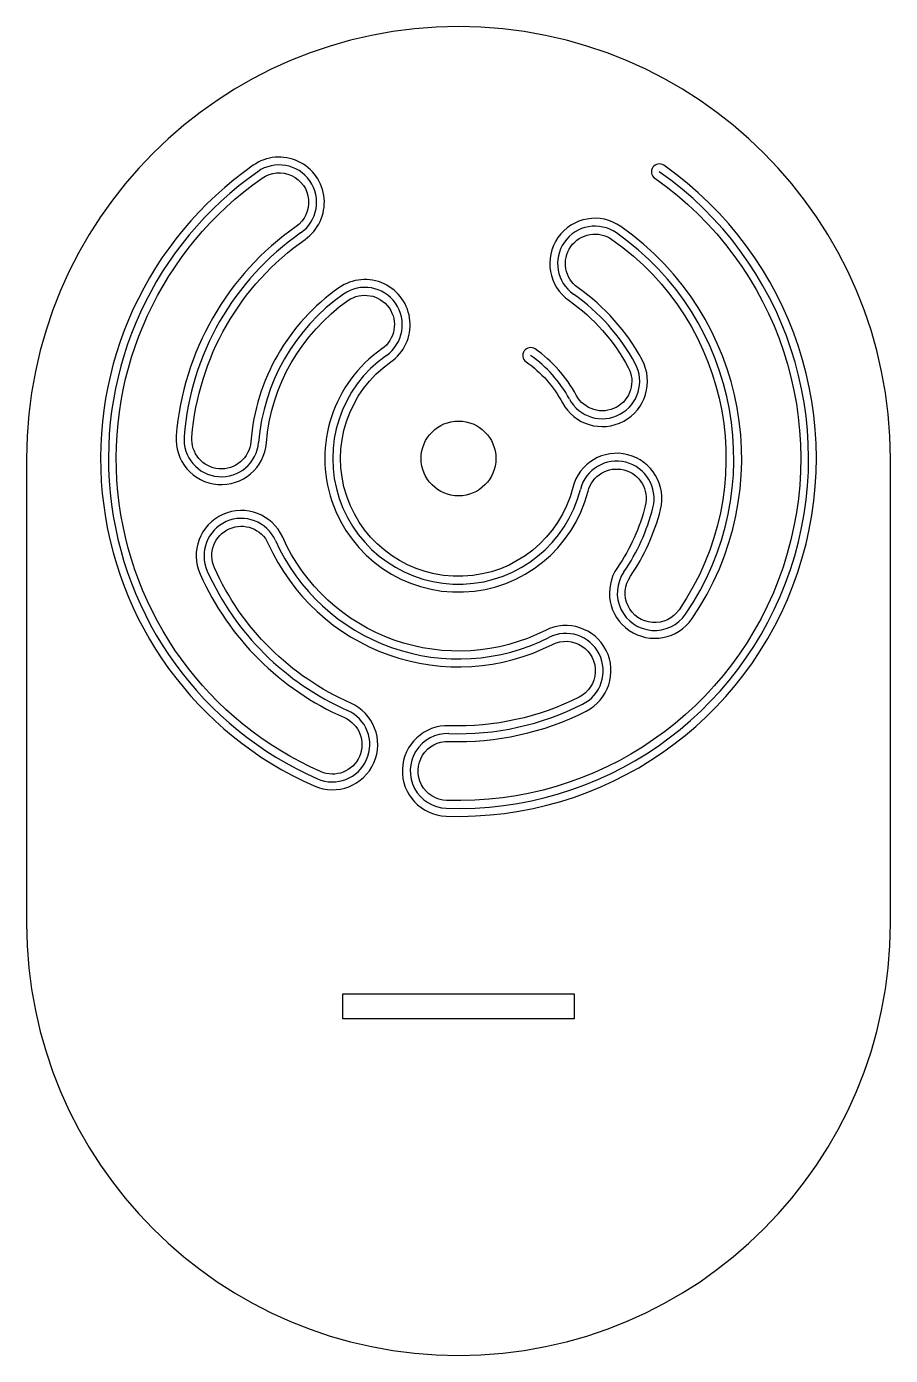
# Model space of a CAD drawing. Header units: inches. Extents: x -6.6 to 6.4, y -5.3 to 14.7.
import ezdxf

# ---------------------------------------------------------------- set-up
doc = ezdxf.new("R2010")
doc.units = ezdxf.units.IN
doc.layers.get('0').update_dxf_attribs({"linetype": 'CONTINUOUS'})

msp = doc.modelspace()

# ---------------------------------------------------------------- linework, layer by layer
for points in [[(-6.616, 1.183, 1), (6.384, 1.183), (6.384, 8.183, 1), (-6.616, 8.183)], [(-3.206, 12.595, 0.584535), (-2.287, 3.254, 1), (-1.738, 4.5, -0.185733), (-3.789, 6.537, -1), (-2.978, 6.9, 0.427863), (1.298, 5.384, -1), (1.699, 4.591, -0.126309), (-0.256, 4.161, 1), (-0.304, 2.8, 0.746698), (2.973, 12.595, 1), (2.838, 12.402, -0.746698), (-0.295, 3.036, -1), (-0.264, 3.925, 0.126309), (1.805, 4.38, 1), (1.191, 5.595, -0.427863), (-2.762, 6.997, 1), (-4.005, 6.44, 0.185733), (-1.834, 4.283, -1), (-2.192, 3.47, -0.584535), (-3.07, 12.402, -1), (-2.56, 11.674, 0.223524), (-4.364, 8.525, 1), (-3.007, 8.416, -0.223524), (-1.78, 10.559, -1), (-1.27, 9.831, 1.438551), (1.833, 7.689, -1), (2.695, 7.471, -0.088522), (2.275, 6.542, 1), (3.398, 5.772, 0.411428), (2.328, 11.674, 1), (1.547, 10.559, -0.117389), (2.439, 9.554, -1), (1.656, 9.134, 0.117389), (1.037, 9.831, 1), (0.902, 9.637, -0.117389), (1.448, 9.022, 1), (2.647, 9.666, 0.117389), (1.683, 10.752, -1), (2.193, 11.48, -0.411428), (3.203, 5.906, -1), (2.47, 6.409, 0.088522), (2.924, 7.413, 1), (1.604, 7.747, -1.438551), (-1.134, 9.637, 1), (-1.915, 10.752, 0.223524), (-3.242, 8.435, -1), (-4.128, 8.506, -0.223524), (-2.425, 11.48, 1)]]:
    msp.add_lwpolyline(points, format="xyb", close=True)
msp.add_lwpolyline([(-1.858, -0.25), (-1.858, 0.125), (1.626, 0.125), (1.626, -0.25)], close=True)
msp.add_circle((-0.116, 8.183), 0.563)
for centre, radius, start, end in [((-2.815, 12.038), 0.563, -55, 125), ((-0.116, 8.183), 5.268, 125, 246.2311), ((-0.116, 8.183), 5.268, -91.9944, 55), ((1.938, 11.116), 0.563, 55, 235), ((-0.116, 8.183), 4.143, 125, 175.3994), ((-0.116, 8.183), 4.143, -34.4545, 55), ((-0.116, 8.183), 3.018, 125, 175.3994), ((-1.525, 10.195), 0.563, -55, 125), ((-0.116, 8.183), 3.018, 28.2191, 55), ((-0.116, 8.183), 1.893, 125, 345.7805), ((-0.116, 8.183), 1.893, 28.2191, 55), ((2.048, 9.344), 0.563, -151.7809, 28.2191), ((-3.685, 8.47), 0.562, 175.3994, 355.3994), ((2.264, 7.58), 0.563, -14.2195, 165.7805), ((-0.116, 8.183), 3.018, 325.5455, 345.7805), ((-3.384, 6.719), 0.562, 24.1438, 204.1438), ((-0.116, 8.183), 3.018, 204.1438, 296.801), ((-0.116, 8.183), 4.143, 204.1438, 246.2311), ((2.836, 6.157), 0.563, 145.5455, 325.5455), ((1.498, 4.987), 0.563, -63.199, 116.801), ((-0.116, 8.183), 4.143, 268.0056, 296.801), ((-2.013, 3.877), 0.562, -113.7689, 66.2311), ((-0.28, 3.48), 0.562, 88.0056, 268.0056)]:
    msp.add_arc(centre, radius, start, end)

doc.saveas('drawing.dxf')
